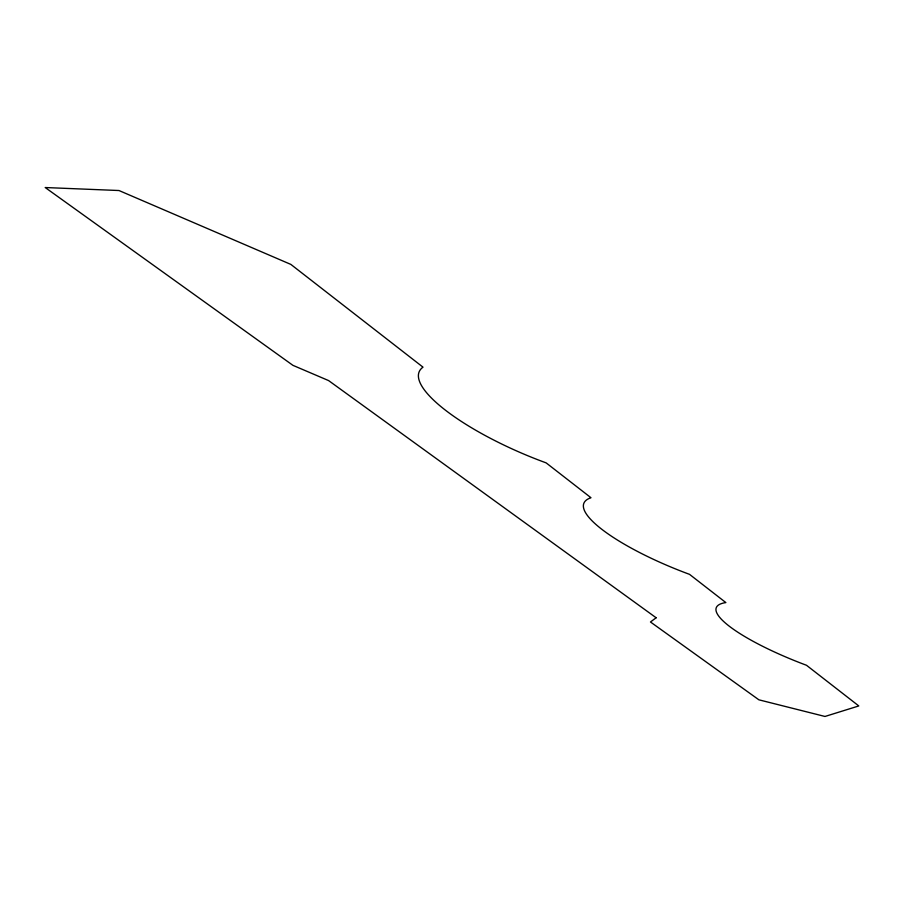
<?xml version="1.0" encoding="UTF-8"?>
<svg xmlns="http://www.w3.org/2000/svg" width="904" height="904" viewBox="0 0 904 904"><rect width="100%" height="100%" fill="white"/><g stroke="black" fill="none" stroke-linecap="round" stroke-linejoin="round"><path stroke-width="1.36" d="M656.146 617.771L650.462 621.986L758.897 699.82L824.99 716.465L858.8 705.945L806.481 665.265A105.146 22.476 20.4 0 1 725.856 602.584L689.515 574.345A115.418 27.854 21.3 0 1 590.99 497.742L546.129 462.871A129.091 35.098 22.9 0 1 423.004 367.16L290.851 264.409L118.989 190.529L45.2 187.535L292.919 365.34L328.604 380.584L656.146 617.771"/></g></svg>
